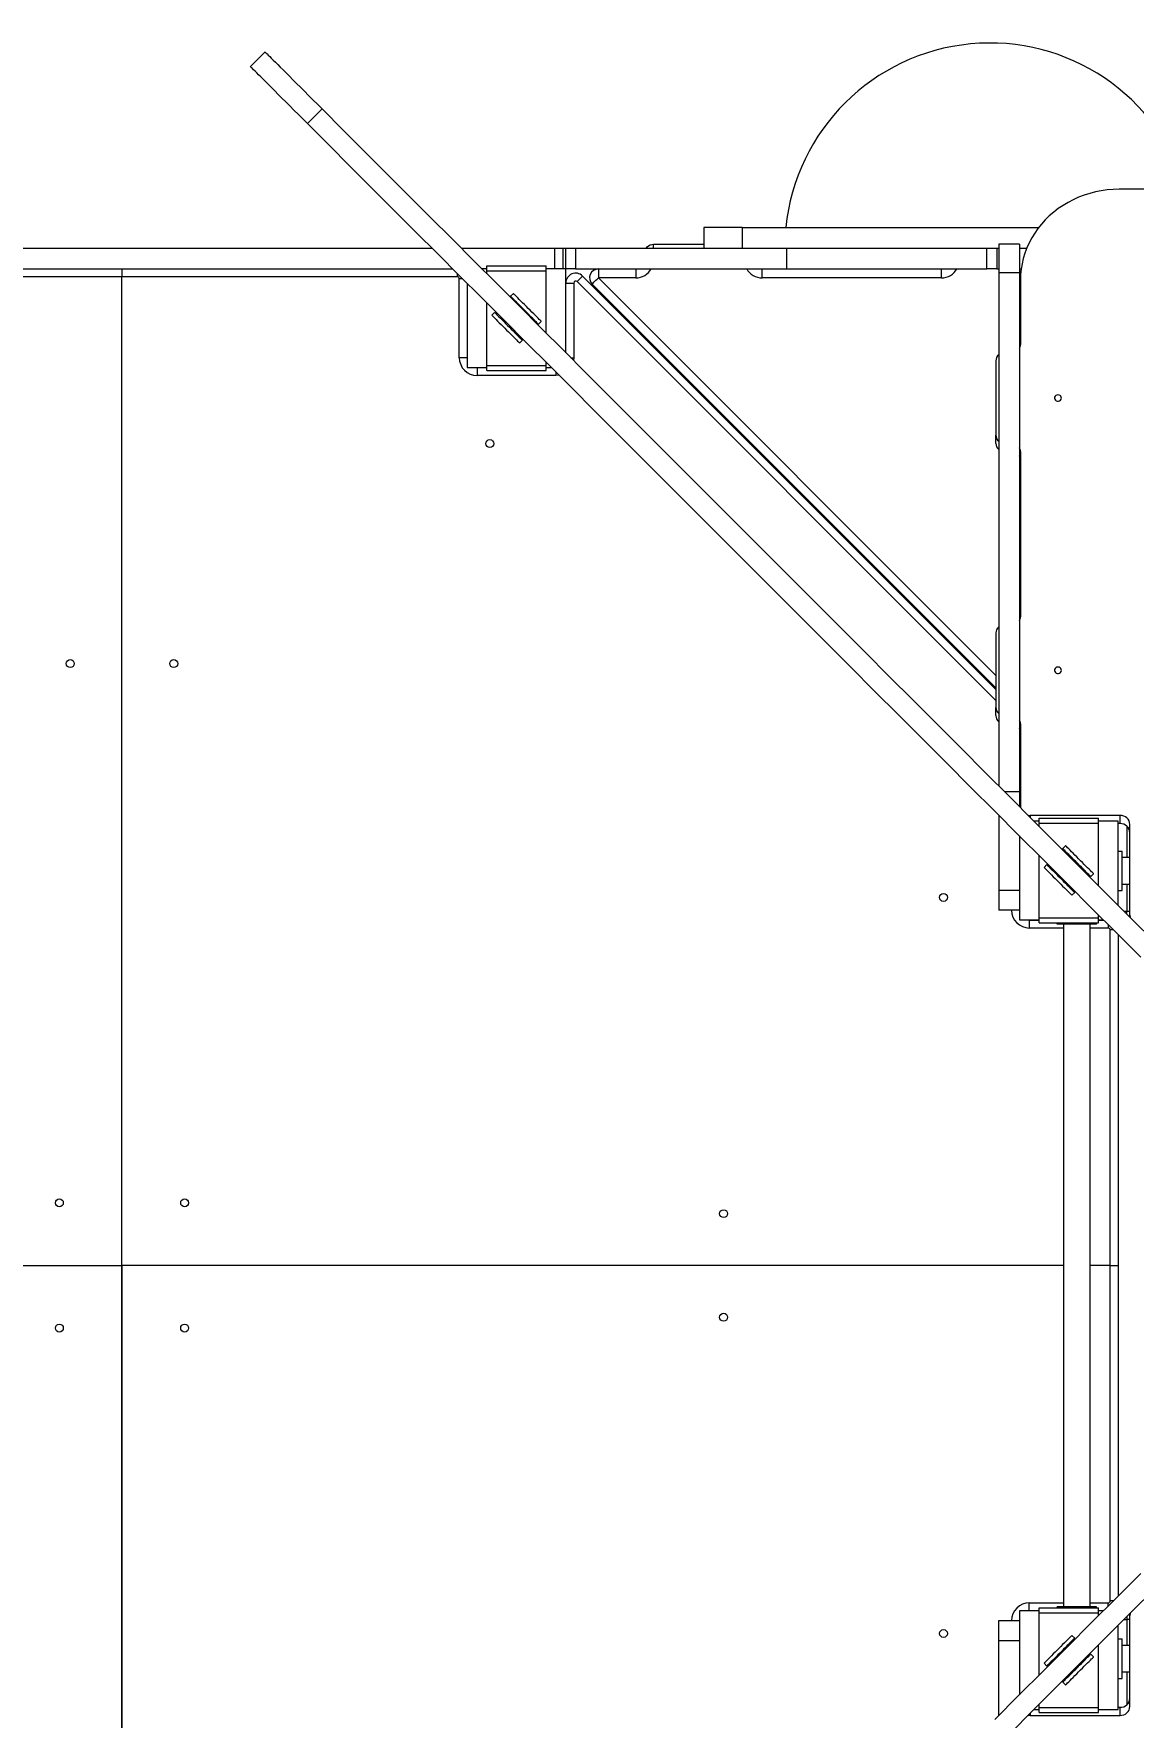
# Model space of a CAD drawing. Header units: millimetres. Extents: x -6600 to 7025, y -6221 to 3623.
# Drawn here: x -2704 to -1589, y -356 to 1350 of the extents above; entities that cross this region are included whole.
import ezdxf

# ---------------------------------------------------------------- set-up
doc = ezdxf.new("R2010")
doc.units = ezdxf.units.MM
for name, color, linetype in [('DIKOM_ОБЪЕКТ', 7, 'Continuous'), ('DIKOM_РАЗМЕР_ЗОНА', 7, 'Continuous'), ('DIKOM_РАЗМЕР_ОБЪЕКТА', 7, 'Continuous')]:
    doc.layers.add(name, color=color, linetype=linetype)
doc.styles.add('style1', font='arial.ttf', dxfattribs={"width": 0.8})
doc.dimstyles.new('1-50', dxfattribs={"dimtxt": 300, "dimasz": 200, "dimexe": 100, "dimexo": 0, "dimgap": 100, "dimtad": 1, "dimtxsty": 'style1', "dimcen": 200, "dimclrd": 7, "dimclre": 7, "dimclrt": 7, "dimadec": 1, "dimazin": 2, "dimtfac": 1, "dimtmove": 0, "dimatfit": 2, "dimfxl": 0, "dimlwd": 25, "dimlwe": 18, "dimarcsym": 0})

# ---------------------------------------------------------------- blocks, each defined once
blk = doc.blocks.new('*D0')
at = {"layer": 'Defpoints', "color": 0, "transparency": 16777216}
for p in [(5516.1, -354), (-3645.1, -372.5), (5516.1, -5541.8)]:
    blk.add_point(p, dxfattribs=at)
at = {"layer": 'DIKOM_РАЗМЕР_ОБЪЕКТА', "color": 7, "lineweight": 18, "transparency": 16777216}
for p, q in [((5516.1, -354), (5516.1, -5641.8)), ((-3645.1, -372.5), (-3645.1, -5641.8))]:
    blk.add_line(p, q, dxfattribs=at)
at = {"layer": 'DIKOM_РАЗМЕР_ОБЪЕКТА', "color": 7, "lineweight": 25, "transparency": 16777216}
blk.add_line((-3445.1, -5541.8), (5316.1, -5541.8), dxfattribs=at)
at = {"layer": 'DIKOM_РАЗМЕР_ОБЪЕКТА', "color": 7, "transparency": 16777216}
for points in [[(-3445.1, -5508.5), (-3445.1, -5575.1), (-3645.1, -5541.8)], [(5316.1, -5508.5), (5316.1, -5575.1), (5516.1, -5541.8)]]:
    blk.add_solid(points, dxfattribs=at)
at = {"layer": 'DIKOM_РАЗМЕР_ОБЪЕКТА', "color": 7, "transparency": 16777216, "insert": (935.5, -5288.6), "char_height": 300, "attachment_point": 5, "style": 'style1'}
blk.add_mtext('9150', dxfattribs=at)
blk = doc.blocks.new('*D1')
at = {"layer": 'Defpoints', "color": 0, "transparency": 16777216}
for p in [(3072.2, 2122.9), (-5486.8, -2868.5), (-2902.6, -2868.5)]:
    blk.add_point(p, dxfattribs=at)
at = {"layer": 'DIKOM_РАЗМЕР_ОБЪЕКТА', "color": 7, "lineweight": 18, "transparency": 16777216}
for p, q in [((3072.2, 2122.9), (-5586.8, 2122.9)), ((-2902.6, -2868.5), (-5586.8, -2868.5))]:
    blk.add_line(p, q, dxfattribs=at)
at = {"layer": 'DIKOM_РАЗМЕР_ОБЪЕКТА', "color": 7, "lineweight": 25, "transparency": 16777216}
blk.add_line((-5486.8, 1922.9), (-5486.8, -2668.5), dxfattribs=at)
at = {"layer": 'DIKOM_РАЗМЕР_ОБЪЕКТА', "color": 7, "transparency": 16777216}
for points in [[(-5520.1, 1922.9), (-5453.5, 1922.9), (-5486.8, 2122.9)], [(-5520.1, -2668.5), (-5453.5, -2668.5), (-5486.8, -2868.5)]]:
    blk.add_solid(points, dxfattribs=at)
at = {"layer": 'DIKOM_РАЗМЕР_ОБЪЕКТА', "color": 7, "transparency": 16777216, "insert": (-5740, -512.1), "char_height": 300, "attachment_point": 5, "rotation": 90, "style": 'style1'}
blk.add_mtext('4950', dxfattribs=at)
blk = doc.blocks.new('*D2')
at = {"layer": 'Defpoints', "color": 0, "transparency": 16777216}
for p in [(2016.7, 3622.9), (-6150.4, -4868.5), (-3431.1, -4868.5)]:
    blk.add_point(p, dxfattribs=at)
at = {"layer": 'DIKOM_РАЗМЕР_ЗОНА', "color": 7, "lineweight": 18, "transparency": 16777216}
for p, q in [((2016.7, 3622.9), (-6250.4, 3622.9)), ((-3431.1, -4868.5), (-6250.4, -4868.5))]:
    blk.add_line(p, q, dxfattribs=at)
at = {"layer": 'DIKOM_РАЗМЕР_ЗОНА', "color": 7, "lineweight": 25, "transparency": 16777216}
blk.add_line((-6150.4, 3422.9), (-6150.4, -4668.5), dxfattribs=at)
at = {"layer": 'DIKOM_РАЗМЕР_ЗОНА', "color": 7, "transparency": 16777216}
for points in [[(-6183.7, 3422.9), (-6117.1, 3422.9), (-6150.4, 3622.9)], [(-6183.7, -4668.5), (-6117.1, -4668.5), (-6150.4, -4868.5)]]:
    blk.add_solid(points, dxfattribs=at)
at = {"layer": 'DIKOM_РАЗМЕР_ЗОНА', "color": 7, "transparency": 16777216, "insert": (-6403.6, -540.9), "char_height": 300, "attachment_point": 5, "rotation": 90, "style": 'style1'}
blk.add_mtext('8450', dxfattribs=at)
blk = doc.blocks.new('*D3')
at = {"layer": 'Defpoints', "color": 0, "transparency": 16777216}
for p in [(-5145.1, 52.6), (7022.2, -451), (7022.2, -6120.9)]:
    blk.add_point(p, dxfattribs=at)
at = {"layer": 'DIKOM_РАЗМЕР_ЗОНА', "color": 7, "lineweight": 18, "transparency": 16777216}
for p, q in [((-5145.1, 52.6), (-5145.1, -6220.9)), ((7022.2, -451), (7022.2, -6220.9))]:
    blk.add_line(p, q, dxfattribs=at)
at = {"layer": 'DIKOM_РАЗМЕР_ЗОНА', "color": 7, "lineweight": 25, "transparency": 16777216}
blk.add_line((-4945.1, -6120.9), (6822.2, -6120.9), dxfattribs=at)
at = {"layer": 'DIKOM_РАЗМЕР_ЗОНА', "color": 7, "transparency": 16777216}
for points in [[(-4945.1, -6087.6), (-4945.1, -6154.2), (-5145.1, -6120.9)], [(6822.2, -6087.6), (6822.2, -6154.2), (7022.2, -6120.9)]]:
    blk.add_solid(points, dxfattribs=at)
at = {"layer": 'DIKOM_РАЗМЕР_ЗОНА', "color": 7, "transparency": 16777216, "insert": (938.6, -5867.7), "char_height": 300, "attachment_point": 5, "style": 'style1'}
blk.add_mtext('12150', dxfattribs=at)

msp = doc.modelspace()

# ---------------------------------------------------------------- linework, layer by layer
at = {"layer": 'DIKOM_ОБЪЕКТ', "color": 7, "linetype": 'Continuous', "lineweight": 15}
for p, q in [((-2484.1, 1316.803), (-2469.251, 1331.652)), ((-2411.35, 1273.751), (-2426.199, 1258.902)), ((-905.311, 1192.343), (-1603.311, 1192.343)), ((-2024.304, 1153.628), (-2024.304, 1132.628)), ((-1985.444, 1153.628), (-2024.304, 1153.628)), ((-1985.463, 1153.628), (-1985.463, 1132.628)), ((-1985.463, 1153.628), (-1684.837, 1153.628)), ((-3046.164, 1132.628), (-2299.925, 1132.628)), ((-2270.227, 1132.628), (-2175.868, 1132.628)), ((-2175.868, 1132.628), (-2175.868, 1111.628)), ((-2175.868, 1132.628), (-2167.311, 1132.628)), ((-2167.311, 1132.628), (-2167.311, 1111.628)), ((-2167.311, 1132.628), (-2164.31, 1132.628)), ((-2164.31, 1111.628), (-2164.31, 1132.628)), ((-2164.31, 1132.628), (-2154.501, 1132.628)), ((-2154.501, 1132.628), (-2154.501, 1111.628)), ((-2154.501, 1132.628), (-1940.355, 1132.628)), ((-2075.311, 1136.628), (-2024.304, 1136.628)), ((-2075.311, 1132.628), (-2075.311, 1136.628)), ((-1940.355, 1132.628), (-1940.355, 1111.628)), ((-1940.355, 1132.628), (-1737.519, 1132.628)), ((-1737.519, 1111.628), (-1737.519, 1132.628)), ((-1737.519, 1132.628), (-1727.31, 1132.628)), ((-1727.31, 1132.628), (-1727.31, 1111.628)), ((-1727.31, 1132.628), (-1725.31, 1132.628)), ((-1704.31, 1136.628), (-1725.31, 1136.628)), ((-1725.31, 1136.628), (-1725.31, 1107.634)), ((-1704.31, 1136.628), (-1704.31, 1107.634)), ((-1704.31, 1132.628), (-1696.922, 1132.628)), ((-2964.545, 1111.628), (-2278.925, 1111.628)), ((-2614.31, 1111.628), (-2614.31, 1103.628)), ((-2244.31, 1111.628), (-2249.227, 1111.628)), ((-2244.31, 1114.628), (-2184.31, 1114.628)), ((-2244.31, 1109.628), (-2244.31, 1114.628)), ((-2244.31, 1109.628), (-2184.31, 1109.628)), ((-2244.31, 1106.712), (-2244.31, 1109.628)), ((-2184.31, 1109.628), (-2184.31, 1114.628)), ((-2164.31, 1111.628), (-2184.31, 1111.628)), ((-2184.31, 1046.712), (-2184.31, 1109.628)), ((-2154.501, 1111.628), (-2164.31, 1111.628)), ((-2164.31, 1026.712), (-2164.31, 1111.628)), ((-2154.501, 1111.628), (-1940.355, 1111.628)), ((-2131.269, 1111.628), (-2131.269, 1102.628)), ((-2093.311, 1111.628), (-2093.311, 1102.628)), ((-1965.31, 1102.628), (-1965.31, 1111.628)), ((-1940.355, 1111.628), (-1737.519, 1111.628)), ((-1783.31, 1102.628), (-1783.31, 1111.628)), ((-1727.31, 1111.628), (-1737.519, 1111.628)), ((-1727.31, 1111.628), (-1725.31, 1111.628)), ((-1704.31, 1111.628), (-1702.558, 1111.628)), ((-2614.31, 1103.628), (-2954.308, 1103.628)), ((-2614.31, 101.628), (-2614.31, 1103.628)), ((-2274.309, 1103.628), (-2614.31, 1103.628)), ((-2274.309, 1107.012), (-2274.309, 1103.628)), ((-2272.309, 1021.63), (-2272.309, 1101.628)), ((-2268.925, 1101.628), (-2272.309, 1101.628)), ((-2264.311, 1097.013), (-2264.311, 1011.628)), ((-2164.309, 1026.71), (-2164.309, 1097.376)), ((-2164.309, 1097.376), (-2156.309, 1097.376)), ((-2156.309, 1097.376), (-2156.309, 1021.63)), ((-2147.238, 1104.447), (-2152.895, 1098.79)), ((-1728.311, 674.206), (-2152.895, 1098.79)), ((-2147.238, 1104.447), (-1728.311, 685.52)), ((-1728.311, 686.942), (-2137.633, 1096.264)), ((-2093.311, 1102.628), (-2131.269, 1102.628)), ((-2131.269, 1102.628), (-1728.311, 699.67)), ((-1783.31, 1102.628), (-1965.31, 1102.628)), ((-1704.31, 1107.634), (-1725.31, 1107.634)), ((-1725.31, 1107.634), (-1725.31, 587.712)), ((-1704.31, 1107.634), (-1704.31, 581.753)), ((-1703.147, 1105.628), (-1704.31, 1105.628)), ((-1703.31, 1100.365), (-1703.31, 1035.062)), ((-2244.31, 1013.628), (-2244.31, 1077.013)), ((-2220.321, 1083.902), (-2217.492, 1086.73)), ((-2236.584, 1067.639), (-2239.413, 1064.81)), ((-2192.037, 1055.618), (-2189.208, 1058.446)), ((-1704.31, 1071.628), (-1703.31, 1071.628)), ((-1703.31, 1053.628), (-1704.31, 1053.628)), ((-2208.3, 1039.354), (-2211.129, 1036.526)), ((-2264.311, 1021.63), (-2272.309, 1021.63)), ((-2264.311, 1011.628), (-2244.31, 1011.628)), ((-2254.309, 1011.628), (-2254.309, 1003.63)), ((-2244.31, 1013.628), (-2184.31, 1013.628)), ((-2244.31, 1008.628), (-2244.31, 1013.628)), ((-2244.31, 1008.628), (-2184.31, 1008.628)), ((-2184.31, 1013.628), (-2184.31, 1017.013)), ((-2184.31, 1008.628), (-2184.31, 1013.628)), ((-2184.31, 1011.628), (-2178.925, 1011.628)), ((-2174.309, 1007.012), (-2174.309, 1003.63)), ((-2159.229, 1021.63), (-2156.309, 1021.63)), ((-1728.311, 1018.506), (-1728.311, 943.084)), ((-2174.309, 1003.63), (-2254.309, 1003.63)), ((-1728.311, 934.843), (-1728.311, 943.084)), ((-1703.31, 926.528), (-1703.31, 759.129)), ((-1728.311, 742.574), (-1728.311, 667.152)), ((-1728.311, 658.911), (-1728.311, 667.152)), ((-1703.31, 650.596), (-1703.31, 566.897)), ((-1704.31, 581.753), (-1719.352, 581.753)), ((-1704.31, 581.753), (-1704.31, 566.712)), ((-1703.31, 566.897), (-1703.213, 565.614)), ((-1703.31, 565.712), (-1703.31, 566.897)), ((-1725.31, 558.013), (-1725.31, 481.629)), ((-1602.31, 557.699), (-1693.31, 557.699)), ((-1693.31, 557.699), (-1693.31, 555.712)), ((-1684.31, 551.863), (-1689.461, 551.863)), ((-1684.31, 554.863), (-1624.31, 554.863)), ((-1684.31, 549.863), (-1684.31, 554.863)), ((-1684.31, 549.863), (-1624.31, 549.863)), ((-1684.31, 546.712), (-1684.31, 549.863)), ((-1624.31, 549.863), (-1624.31, 554.863)), ((-1604.31, 551.863), (-1624.31, 551.863)), ((-1624.31, 486.712), (-1624.31, 549.863)), ((-1604.31, 466.712), (-1604.31, 551.863)), ((-1602.31, 549.458), (-1604.31, 549.458)), ((-1602.31, 549.458), (-1602.31, 557.699)), ((-1595.31, 546.828), (-1595.31, 515.188)), ((-1592.31, 456.524), (-1592.31, 548.501)), ((-1704.31, 537.013), (-1704.31, 451.863)), ((-1684.31, 453.863), (-1684.31, 517.013)), ((-1660.321, 524.136), (-1657.492, 526.965)), ((-1604.31, 521.688), (-1600.31, 521.688)), ((-1600.31, 481.688), (-1600.31, 521.688)), ((-1592.31, 515.188), (-1600.31, 515.188)), ((-1676.584, 507.873), (-1679.413, 505.045)), ((-1632.037, 495.852), (-1629.208, 498.681)), ((-1704.31, 481.629), (-1725.31, 481.629)), ((-1725.31, 481.629), (-1725.31, 461.628)), ((-1648.3, 479.589), (-1651.128, 476.76)), ((-1604.31, 481.688), (-1600.31, 481.688)), ((-1600.31, 488.188), (-1592.31, 488.188)), ((-1595.31, 488.188), (-1595.31, 460.628)), ((-1704.31, 461.628), (-1725.31, 461.628)), ((-1712.31, 461.626), (-1712.31, 461.628)), ((-1704.309, 461.626), (-1712.31, 461.626)), ((-1704.31, 451.863), (-1684.31, 451.863)), ((-1694.31, 451.626), (-1684.31, 451.626)), ((-1694.31, 451.626), (-1694.31, 443.626)), ((-1684.31, 453.863), (-1624.31, 453.863)), ((-1684.31, 448.863), (-1684.31, 453.863)), ((-1684.31, 448.863), (-1624.31, 448.863)), ((-1666.199, 447.628), (-1666.199, 448.863)), ((-1626.199, 447.628), (-1666.199, 447.628)), ((-1659.699, 447.628), (-1659.699, -244.372)), ((-1632.699, -244.372), (-1632.699, 447.628)), ((-1626.199, 447.628), (-1626.199, 448.863)), ((-1624.31, 453.863), (-1624.31, 457.013)), ((-1624.31, 448.863), (-1624.31, 453.863)), ((-1624.31, 451.863), (-1619.16, 451.863)), ((-1624.31, 451.626), (-1618.923, 451.626)), ((-1614.31, 447.013), (-1614.31, 443.626)), ((-1598.227, 460.628), (-1595.31, 460.628)), ((-1595.31, 460.628), (-1592.31, 460.628)), ((-1595.31, 457.712), (-1595.31, 460.628)), ((-1592.31, 454.712), (-1592.31, 456.524)), ((-1659.699, 443.626), (-1694.31, 443.626)), ((-1614.31, 443.626), (-1632.699, 443.626)), ((-1612.31, 101.628), (-1612.31, 441.626)), ((-1608.923, 441.626), (-1612.31, 441.626)), ((-1604.31, 437.013), (-1604.31, 101.628)), ((-3560.087, 101.628), (-2614.31, 101.628)), ((-1659.699, 101.628), (-2614.31, 101.628)), ((-2614.31, -900.372), (-2614.31, 101.628)), ((-1612.31, 101.628), (-1632.699, 101.628)), ((-1612.31, -238.373), (-1612.31, 101.628)), ((-1612.31, 101.628), (-1604.31, 101.628)), ((-1604.31, 101.628), (-1604.31, -233.523)), ((-1609.161, -238.373), (-1612.31, -238.373)), ((-1704.31, -248.372), (-1704.31, -333.523)), ((-1684.31, -248.372), (-1704.31, -248.372)), ((-1694.309, -240.373), (-1659.699, -240.373)), ((-1694.309, -248.372), (-1694.309, -240.373)), ((-1684.31, -245.372), (-1624.31, -245.372)), ((-1684.31, -250.372), (-1684.31, -245.372)), ((-1684.31, -250.372), (-1624.31, -250.372)), ((-1684.31, -313.523), (-1684.31, -250.372)), ((-1666.199, -245.372), (-1666.199, -244.372)), ((-1626.199, -244.372), (-1666.199, -244.372)), ((-1632.699, -240.373), (-1614.31, -240.373)), ((-1626.199, -245.372), (-1626.199, -244.372)), ((-1624.31, -250.372), (-1624.31, -245.372)), ((-1619.16, -248.372), (-1624.31, -248.372)), ((-1624.31, -253.523), (-1624.31, -250.372)), ((-1614.31, -243.523), (-1614.31, -240.373)), ((-1595.31, -254.221), (-1595.31, -257.372)), ((-1592.31, -253.268), (-1592.31, -251.221)), ((-1592.31, -345.245), (-1592.31, -253.268)), ((-1725.31, -258.372), (-1704.31, -258.372)), ((-1725.31, -278.372), (-1725.31, -258.372)), ((-1604.31, -348.372), (-1604.31, -263.221)), ((-1598.461, -257.372), (-1595.31, -257.372)), ((-1592.31, -257.372), (-1595.31, -257.372)), ((-1595.31, -257.372), (-1595.31, -283.422)), ((-1725.31, -278.372), (-1704.31, -278.372)), ((-1725.31, -354.523), (-1725.31, -278.372)), ((-1648.3, -276.098), (-1651.128, -273.27)), ((-1624.31, -346.372), (-1624.31, -283.221)), ((-1604.31, -276.922), (-1600.31, -276.922)), ((-1600.31, -316.922), (-1600.31, -276.922)), ((-1592.31, -283.422), (-1600.31, -283.422)), ((-1676.584, -304.382), (-1679.413, -301.554)), ((-1632.037, -292.361), (-1629.208, -295.19)), ((-1660.321, -320.646), (-1657.492, -323.474)), ((-1604.31, -316.922), (-1600.31, -316.922)), ((-1600.31, -310.422), (-1592.31, -310.422)), ((-1595.31, -310.422), (-1595.31, -343.572)), ((-1693.31, -352.221), (-1693.31, -354.443)), ((-1693.31, -354.443), (-1602.31, -354.443)), ((-1689.461, -348.372), (-1684.31, -348.372)), ((-1684.31, -346.372), (-1684.31, -343.221)), ((-1684.31, -346.372), (-1624.31, -346.372)), ((-1684.31, -351.372), (-1684.31, -346.372)), ((-1684.31, -351.372), (-1624.31, -351.372)), ((-1624.31, -351.372), (-1624.31, -346.372)), ((-1624.31, -348.372), (-1604.31, -348.372)), ((-1604.31, -346.201), (-1602.31, -346.201)), ((-1602.31, -354.443), (-1602.31, -346.201))]:
    msp.add_line(p, q, dxfattribs=at)
at = {"layer": 'DIKOM_ОБЪЕКТ', "color": 7, "linetype": 'Continuous', "lineweight": 15, "flags": 128}
for points in [[(-2469.251, 1331.652), (-2469.12, 1331.522), (-2468.729, 1331.13), (-2468.077, 1330.478), (-2467.166, 1329.567), (-2465.998, 1328.4), (-2464.577, 1326.978), (-2462.903, 1325.305), (-2460.983, 1323.384), (-2458.819, 1321.22), (-2456.416, 1318.818), (-2453.78, 1316.182), (-2450.916, 1313.318), (-2447.831, 1310.232), (-2444.531, 1306.932), (-2441.024, 1303.425), (-2437.316, 1299.717), (-2433.416, 1295.818), (-2429.333, 1291.735), (-2425.076, 1287.477), (-2420.653, 1283.054), (-2416.074, 1278.476), (-2411.35, 1273.751)], [(-2426.199, 1258.902), (-2430.923, 1263.626), (-2435.502, 1268.205), (-2439.925, 1272.628), (-2444.183, 1276.885), (-2448.265, 1280.968), (-2452.165, 1284.868), (-2455.873, 1288.576), (-2459.38, 1292.083), (-2462.68, 1295.383), (-2465.766, 1298.469), (-2468.63, 1301.332), (-2471.266, 1303.968), (-2473.668, 1306.371), (-2475.832, 1308.535), (-2477.753, 1310.456), (-2479.426, 1312.129), (-2480.848, 1313.55), (-2482.015, 1314.718), (-2482.926, 1315.629), (-2483.578, 1316.281), (-2483.97, 1316.672), (-2484.1, 1316.803)], [(-1566.412, 428.814), (-1591.225, 453.626), (-1615.989, 478.39), (-1640.702, 503.104), (-1665.363, 527.764), (-1689.968, 552.369), (-1714.514, 576.916), (-1739, 601.402), (-1763.423, 625.824), (-1787.779, 650.18), (-1812.067, 674.468), (-1836.284, 698.685), (-1860.427, 722.828), (-1884.494, 746.896), (-1908.483, 770.884), (-1932.39, 794.792), (-1956.214, 818.615), (-1979.952, 842.353), (-2003.601, 866.002), (-2027.158, 889.56), (-2050.622, 913.024), (-2073.991, 936.392), (-2097.26, 959.662), (-2120.429, 982.83), (-2143.495, 1005.896), (-2166.454, 1028.856), (-2189.306, 1051.707), (-2212.047, 1074.448), (-2234.675, 1097.076), (-2257.187, 1119.588), (-2279.582, 1141.983), (-2301.857, 1164.258), (-2324.01, 1186.411), (-2346.038, 1208.439), (-2367.938, 1230.34), (-2389.71, 1252.111), (-2411.35, 1273.751)], [(-1581.262, 413.965), (-1606.074, 438.777), (-1630.838, 463.541), (-1655.552, 488.254), (-1680.212, 512.915), (-1704.817, 537.52), (-1729.364, 562.067), (-1753.85, 586.552), (-1778.272, 610.975), (-1802.628, 635.331), (-1826.916, 659.619), (-1851.133, 683.836), (-1875.276, 707.979), (-1899.344, 732.046), (-1923.332, 756.035), (-1947.24, 779.942), (-1971.063, 803.766), (-1994.801, 827.504), (-2018.45, 851.153), (-2042.008, 874.71), (-2065.472, 898.175), (-2088.84, 921.543), (-2112.11, 944.813), (-2135.278, 967.981), (-2158.344, 991.047), (-2181.304, 1014.006), (-2204.155, 1036.858), (-2226.896, 1059.599), (-2249.524, 1082.227), (-2272.036, 1104.739), (-2294.431, 1127.134), (-2316.706, 1149.409), (-2338.859, 1171.562), (-2360.887, 1193.59), (-2382.788, 1215.49), (-2404.559, 1237.262), (-2426.199, 1258.902)], [(-1603.311, 1192.343), (-1609.348, 1192.175), (-1615.364, 1191.672), (-1621.336, 1190.836), (-1627.242, 1189.67), (-1633.061, 1188.178), (-1638.771, 1186.366), (-1644.352, 1184.24), (-1649.783, 1181.807), (-1655.044, 1179.078), (-1660.117, 1176.061), (-1664.982, 1172.768), (-1669.623, 1169.211), (-1674.021, 1165.403), (-1678.162, 1161.358), (-1682.029, 1157.09), (-1685.609, 1152.615), (-1688.889, 1147.949), (-1691.856, 1143.109), (-1694.5, 1138.114), (-1696.812, 1132.981), (-1698.783, 1127.729), (-1700.405, 1122.377), (-1701.672, 1116.945), (-1702.581, 1111.452), (-1703.128, 1105.919), (-1703.31, 1100.365)], [(-2082.794, 1132.628), (-2082.794, 1132.628), (-2081.674, 1133.992), (-2080.311, 1135.111), (-2078.755, 1135.943), (-2077.066, 1136.455), (-2075.311, 1136.628)], [(-2137.633, 1096.264), (-2137.51, 1096.387), (-2137.148, 1096.749), (-2136.56, 1097.337), (-2135.769, 1098.128), (-2134.804, 1099.093), (-2133.704, 1100.193), (-2132.51, 1101.387), (-2131.269, 1102.628)], [(-2192.037, 1055.618), (-2192.168, 1055.75), (-2192.561, 1056.142), (-2193.207, 1056.789), (-2194.095, 1057.677), (-2195.208, 1058.79), (-2196.526, 1060.107), (-2198.023, 1061.604), (-2199.672, 1063.254), (-2201.443, 1065.024), (-2203.301, 1066.883), (-2205.214, 1068.795), (-2207.144, 1070.725), (-2209.056, 1072.637), (-2210.915, 1074.496), (-2212.685, 1076.266), (-2214.334, 1077.915), (-2215.832, 1079.413), (-2217.149, 1080.73), (-2218.262, 1081.843), (-2219.15, 1082.731), (-2219.796, 1083.378), (-2220.189, 1083.77), (-2220.321, 1083.902)], [(-2189.208, 1058.446), (-2189.34, 1058.578), (-2189.733, 1058.971), (-2190.379, 1059.617), (-2191.267, 1060.505), (-2192.38, 1061.618), (-2193.698, 1062.936), (-2195.195, 1064.433), (-2196.844, 1066.082), (-2198.614, 1067.852), (-2200.473, 1069.711), (-2202.385, 1071.623), (-2204.315, 1073.553), (-2206.228, 1075.466), (-2208.086, 1077.324), (-2209.857, 1079.095), (-2211.506, 1080.744), (-2213.003, 1082.241), (-2214.321, 1083.559), (-2215.434, 1084.672), (-2216.322, 1085.56), (-2216.968, 1086.206), (-2217.361, 1086.599), (-2217.492, 1086.73)], [(-2239.413, 1064.81), (-2239.281, 1064.678), (-2238.888, 1064.286), (-2238.242, 1063.639), (-2237.354, 1062.751), (-2236.241, 1061.638), (-2234.923, 1060.321), (-2233.426, 1058.824), (-2231.777, 1057.174), (-2230.006, 1055.404), (-2228.148, 1053.545), (-2226.236, 1051.633), (-2224.306, 1049.703), (-2222.393, 1047.791), (-2220.535, 1045.932), (-2218.764, 1044.162), (-2217.115, 1042.513), (-2215.618, 1041.015), (-2214.3, 1039.698), (-2213.187, 1038.585), (-2212.299, 1037.697), (-2211.653, 1037.05), (-2211.26, 1036.658), (-2211.129, 1036.526)], [(-2236.584, 1067.639), (-2236.453, 1067.507), (-2236.06, 1067.114), (-2235.413, 1066.468), (-2234.525, 1065.58), (-2233.412, 1064.467), (-2232.095, 1063.149), (-2230.598, 1061.652), (-2228.949, 1060.003), (-2227.178, 1058.232), (-2225.32, 1056.374), (-2223.407, 1054.462), (-2221.477, 1052.531), (-2219.565, 1050.619), (-2217.706, 1048.761), (-2215.936, 1046.99), (-2214.287, 1045.341), (-2212.789, 1043.844), (-2211.472, 1042.526), (-2210.359, 1041.413), (-2209.471, 1040.525), (-2208.824, 1039.879), (-2208.432, 1039.486), (-2208.3, 1039.354)], [(-2156.309, 1021.63), (-2156.492, 1019.068), (-2156.515, 1018.916)], [(-2171.198, 1003.901), (-2171.747, 1003.813), (-2174.309, 1003.63)], [(-1665.31, 984.014), (-1666.447, 983.84), (-1667.46, 983.335), (-1668.241, 982.556), (-1668.703, 981.585), (-1668.798, 980.529), (-1668.516, 979.502), (-1667.885, 978.615), (-1666.976, 977.964), (-1665.887, 977.62), (-1664.734, 977.62), (-1663.645, 977.964), (-1662.735, 978.615), (-1662.105, 979.502), (-1661.822, 980.529), (-1661.918, 981.585), (-1662.38, 982.556), (-1663.161, 983.335), (-1664.174, 983.84), (-1665.31, 984.014)], [(-1665.31, 708.082), (-1666.447, 707.908), (-1667.46, 707.403), (-1668.241, 706.624), (-1668.703, 705.653), (-1668.798, 704.597), (-1668.516, 703.57), (-1667.885, 702.683), (-1666.976, 702.032), (-1665.887, 701.688), (-1664.734, 701.688), (-1663.645, 702.032), (-1662.735, 702.683), (-1662.105, 703.57), (-1661.822, 704.597), (-1661.918, 705.653), (-1662.38, 706.624), (-1663.161, 707.403), (-1664.174, 707.908), (-1665.31, 708.082)], [(-1695.526, 557.928), (-1695.261, 557.876), (-1693.31, 557.699)], [(-1632.037, 495.852), (-1632.168, 495.984), (-1632.561, 496.377), (-1633.207, 497.023), (-1634.095, 497.911), (-1635.209, 499.024), (-1636.526, 500.342), (-1638.023, 501.839), (-1639.672, 503.488), (-1641.443, 505.258), (-1643.301, 507.117), (-1645.214, 509.029), (-1647.144, 510.959), (-1649.056, 512.872), (-1650.915, 514.73), (-1652.685, 516.501), (-1654.334, 518.15), (-1655.831, 519.647), (-1657.149, 520.964), (-1658.262, 522.078), (-1659.15, 522.966), (-1659.796, 523.612), (-1660.189, 524.005), (-1660.321, 524.136)], [(-1629.208, 498.681), (-1629.34, 498.812), (-1629.733, 499.205), (-1630.379, 499.851), (-1631.267, 500.739), (-1632.38, 501.852), (-1633.698, 503.17), (-1635.195, 504.667), (-1636.844, 506.316), (-1638.614, 508.087), (-1640.473, 509.945), (-1642.385, 511.858), (-1644.315, 513.788), (-1646.228, 515.7), (-1648.086, 517.559), (-1649.857, 519.329), (-1651.506, 520.978), (-1653.003, 522.475), (-1654.321, 523.793), (-1655.434, 524.906), (-1656.322, 525.794), (-1656.968, 526.44), (-1657.361, 526.833), (-1657.492, 526.965)], [(-1679.413, 505.045), (-1679.281, 504.913), (-1678.888, 504.52), (-1678.242, 503.874), (-1677.354, 502.986), (-1676.241, 501.873), (-1674.923, 500.555), (-1673.426, 499.058), (-1671.777, 497.409), (-1670.007, 495.638), (-1668.148, 493.78), (-1666.236, 491.867), (-1664.305, 489.937), (-1662.393, 488.025), (-1660.535, 486.166), (-1658.764, 484.396), (-1657.115, 482.747), (-1655.618, 481.25), (-1654.3, 479.932), (-1653.187, 478.819), (-1652.299, 477.931), (-1651.653, 477.285), (-1651.26, 476.892), (-1651.128, 476.76)], [(-1676.584, 507.873), (-1676.453, 507.741), (-1676.06, 507.349), (-1675.414, 506.702), (-1674.526, 505.814), (-1673.412, 504.701), (-1672.095, 503.384), (-1670.598, 501.886), (-1668.948, 500.237), (-1667.178, 498.467), (-1665.319, 496.608), (-1663.407, 494.696), (-1661.477, 492.766), (-1659.565, 490.854), (-1657.706, 488.995), (-1655.936, 487.224), (-1654.287, 485.575), (-1652.789, 484.078), (-1651.472, 482.761), (-1650.359, 481.648), (-1649.471, 480.759), (-1648.824, 480.113), (-1648.432, 479.72), (-1648.3, 479.589)], [(-1696.474, 451.863), (-1696.26, 451.818), (-1694.31, 451.626)], [(-1592.31, 456.524), (-1592.118, 454.73), (-1592.054, 454.456)], [(-1659.699, 101.628), (-2614.31, 101.628), (-2614.31, -900.372)], [(-1581.262, -210.474), (-1606.074, -235.286), (-1630.838, -260.05), (-1655.552, -284.764), (-1680.212, -309.424), (-1704.817, -334.029), (-1729.364, -358.576)], [(-1566.412, -225.323), (-1591.225, -250.135), (-1615.989, -274.899), (-1640.702, -299.613), (-1665.363, -324.274), (-1689.968, -348.878), (-1714.514, -373.425)], [(-1591.967, -250.878), (-1592.118, -251.473), (-1592.31, -253.268)], [(-1651.128, -273.27), (-1651.26, -273.401), (-1651.653, -273.794), (-1652.299, -274.44), (-1653.187, -275.328), (-1654.3, -276.441), (-1655.618, -277.759), (-1657.115, -279.256), (-1658.764, -280.905), (-1660.535, -282.676), (-1662.393, -284.534), (-1664.305, -286.447), (-1666.236, -288.377), (-1668.148, -290.289), (-1670.007, -292.148), (-1671.777, -293.918), (-1673.426, -295.567), (-1674.923, -297.064), (-1676.241, -298.382), (-1677.354, -299.495), (-1678.242, -300.383), (-1678.888, -301.029), (-1679.281, -301.422), (-1679.413, -301.554)], [(-1648.3, -276.098), (-1648.432, -276.23), (-1648.824, -276.622), (-1649.471, -277.269), (-1650.359, -278.157), (-1651.472, -279.27), (-1652.789, -280.587), (-1654.287, -282.085), (-1655.936, -283.734), (-1657.706, -285.504), (-1659.565, -287.363), (-1661.477, -289.275), (-1663.407, -291.205), (-1665.319, -293.117), (-1667.178, -294.976), (-1668.948, -296.746), (-1670.598, -298.396), (-1672.095, -299.893), (-1673.412, -301.21), (-1674.526, -302.323), (-1675.414, -303.211), (-1676.06, -303.858), (-1676.453, -304.251), (-1676.584, -304.382)], [(-1660.321, -320.646), (-1660.189, -320.514), (-1659.796, -320.121), (-1659.15, -319.475), (-1658.262, -318.587), (-1657.149, -317.474), (-1655.831, -316.156), (-1654.334, -314.659), (-1652.685, -313.01), (-1650.915, -311.239), (-1649.056, -309.381), (-1647.144, -307.469), (-1645.214, -305.538), (-1643.301, -303.626), (-1641.443, -301.768), (-1639.672, -299.997), (-1638.023, -298.348), (-1636.526, -296.851), (-1635.209, -295.533), (-1634.095, -294.42), (-1633.207, -293.532), (-1632.561, -292.886), (-1632.168, -292.493), (-1632.037, -292.361)], [(-1657.492, -323.474), (-1657.361, -323.342), (-1656.968, -322.95), (-1656.322, -322.303), (-1655.434, -321.415), (-1654.321, -320.302), (-1653.003, -318.985), (-1651.506, -317.487), (-1649.857, -315.838), (-1648.086, -314.068), (-1646.228, -312.209), (-1644.315, -310.297), (-1642.385, -308.367), (-1640.473, -306.455), (-1638.614, -304.596), (-1636.844, -302.826), (-1635.195, -301.176), (-1633.698, -299.679), (-1632.38, -298.362), (-1631.267, -297.249), (-1630.379, -296.361), (-1629.733, -295.714), (-1629.34, -295.322), (-1629.208, -295.19)], [(-1693.31, -354.443), (-1695.261, -354.619), (-1695.828, -354.739)]]:
    msp.add_lwpolyline(points, dxfattribs=at)
at = {"layer": 'DIKOM_ОБЪЕКТ', "color": 7, "linetype": 'Continuous', "lineweight": 15}
for centre in [(-2241.309, 934.63), (-2666.81, 711.628), (-2561.81, 711.628), (-1781.31, 474.627), (-2677.81, 165.128), (-2550.81, 165.128), (-2004.31, 154.128), (-2004.31, 49.128), (-2677.81, 38.128), (-2550.81, 38.128), (-1781.309, -271.373)]:
    msp.add_circle(centre, 4, dxfattribs=at)
for centre, radius, start, end in [((-1734.31, 1132.628), 208, 16.683789, 174.205457), ((-2131.269, 1102.628), 9, 90, 225), ((-2093.31, 1120.628), 18, 270, 330), ((-1965.31, 1120.628), 18, 210, 270), ((-1783.31, 1120.628), 18, 270, 330), ((-1698.31, 1105.628), 6, 138.509053, 180), ((-2274.309, 1101.628), 2, 0, 90), ((-2154.309, 1097.376), 10, 45.000001, 180), ((-2154.309, 1097.376), 2, 45.000001, 180), ((-1720.28, 1018.415), 8.031, 128.783365, 179.355466), ((-1711.079, 1035.082), 7.769, 330.606173, 359.848908), ((-2254.309, 1021.63), 18, 180, 270), ((-1720.247, 943.19), 8.064, 180.754833, 231.105466), ((-1720.28, 934.933), 8.031, 180.643656, 231.216643), ((-1711.079, 926.508), 7.768, 0.151244, 29.394563), ((-1711.079, 918.266), 7.768, 0.150353, 29.394565), ((-1711.077, 759.15), 7.767, 330.602996, 359.851198), ((-1720.28, 742.483), 8.031, 128.783719, 179.355983), ((-1720.247, 667.258), 8.064, 180.754833, 231.105466), ((-1720.28, 659.001), 8.031, 180.643836, 231.216462), ((-1711.078, 650.576), 7.768, 0.150023, 29.395784), ((-1711.078, 642.334), 7.768, 0.149578, 29.395785), ((-1601.925, 548.083), 9.624, 2.492838, 92.292828), ((-1601.925, 539.841), 9.624, 2.492702, 92.293334), ((-1694.31, 461.626), 18, 180, 270), ((-1614.31, 441.626), 2, 0, 90), ((-1614.31, -238.373), 2, 270, 0), ((-1694.309, -258.373), 18, 90, 180), ((-1601.925, -336.585), 9.624, 267.706861, 357.507242), ((-1601.925, -344.826), 9.624, 267.706883, 357.50722)]:
    msp.add_arc(centre, radius, start, end, dxfattribs=at)

# ---------------------------------------------------------------- dimensions: what is measured, and where the dimension line sits
at = {"layer": 'DIKOM_РАЗМЕР_ЗОНА'}
dim = msp.add_linear_dim(base=(-6150.408, -4868.463), p1=(2016.737, 3622.925), p2=(-3431.086, -4868.463), angle=90, text='8450', dimstyle='1-50', dxfattribs=at)
dim.commit()
dim.dimension.update_dxf_attribs({"geometry": '*D2', "text_midpoint": (-6150.408, -540.877), "dimtype": 160})
dim = msp.add_linear_dim(base=(7022.219, -6120.906), p1=(-5145.086, 52.645), p2=(7022.219, -451.033), text='12150', dimstyle='1-50', dxfattribs=at)
dim.commit()
dim.dimension.update_dxf_attribs({"geometry": '*D3', "text_midpoint": (938.567, -6120.906), "dimtype": 160})
at = {"layer": 'DIKOM_РАЗМЕР_ОБЪЕКТА'}
dim = msp.add_linear_dim(base=(-5486.798, -2868.463), p1=(3072.189, 2122.925), p2=(-2902.586, -2868.463), angle=90, text='4950', dimstyle='1-50', dxfattribs=at)
dim.commit()
dim.dimension.update_dxf_attribs({"geometry": '*D1', "text_midpoint": (-5486.798, -512.097), "dimtype": 160})
dim = msp.add_linear_dim(base=(5516.104, -5541.815), p1=(-3645.086, -372.472), p2=(5516.104, -353.956), text='9150', dimstyle='1-50', dxfattribs=at)
dim.commit()
dim.dimension.update_dxf_attribs({"geometry": '*D0', "text_midpoint": (935.509, -5541.815), "dimtype": 160})

doc.saveas('drawing.dxf')
